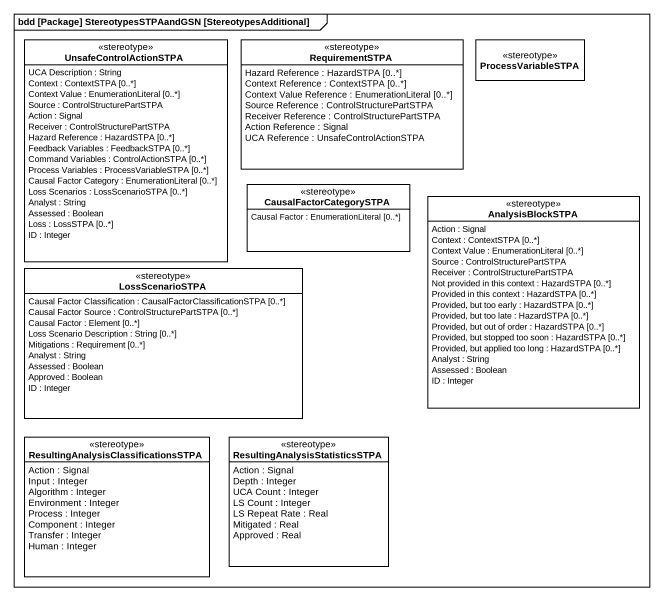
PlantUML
@startuml
mainframe bdd [Package] StereotypesSTPAandGSN [StereotypesAdditional]
hide circle
hide empty members
class UnsafeControlActionSTPA <<stereotype>> {
  UCA Description : String
  Context : ContextSTPA [0..*]
  Context Value : EnumerationLiteral [0..*]
  Source : ControlStructurePartSTPA
  Action : Signal
  Receiver : ControlStructurePartSTPA
  Hazard Reference : HazardSTPA [0..*]
  Feedback Variables : FeedbackSTPA [0..*]
  Command Variables : ControlActionSTPA [0..*]
  Process Variables : ProcessVariableSTPA [0..*]
  Causal Factor Category : EnumerationLiteral [0..*]
  Loss Scenarios : LossScenarioSTPA [0..*]
  Analyst : String
  Assessed : Boolean
  Loss : LossSTPA [0..*]
  ID : Integer
}
class RequirementSTPA <<stereotype>> {
  Hazard Reference : HazardSTPA [0..*]
  Context Reference : ContextSTPA [0..*]
  Context Value Reference : EnumerationLiteral [0..*]
  Source Reference : ControlStructurePartSTPA
  Receiver Reference : ControlStructurePartSTPA
  Action Reference : Signal
  UCA Reference : UnsafeControlActionSTPA
}
class ProcessVariableSTPA <<stereotype>>
class CausalFactorCategorySTPA <<stereotype>> {
  Causal Factor : EnumerationLiteral [0..*]
}
class AnalysisBlockSTPA <<stereotype>> {
  Action : Signal
  Context : ContextSTPA [0..*]
  Context Value : EnumerationLiteral [0..*]
  Source : ControlStructurePartSTPA
  Receiver : ControlStructurePartSTPA
  Not provided in this context : HazardSTPA [0..*]
  Provided in this context : HazardSTPA [0..*]
  Provided, but too early : HazardSTPA [0..*]
  Provided, but too late : HazardSTPA [0..*]
  Provided, but out of order : HazardSTPA [0..*]
  Provided, but stopped too soon : HazardSTPA [0..*]
  Provided, but applied too long : HazardSTPA [0..*]
  Analyst : String
  Assessed : Boolean
  ID : Integer
}
class LossScenarioSTPA <<stereotype>> {
  Causal Factor Classification : CausalFactorClassificationSTPA [0..*]
  Causal Factor Source : ControlStructurePartSTPA [0..*]
  Causal Factor : Element [0..*]
  Loss Scenario Description : String [0..*]
  Mitigations : Requirement [0..*]
  Analyst : String
  Assessed : Boolean
  Approved : Boolean
  ID : Integer
}
class "ResultingAnalysisClassificationsSTPA" as ResultingAnalysisClassificat <<stereotype>> {
  Action : Signal
  Input : Integer
  Algorithm : Integer
  Environment : Integer
  Process : Integer
  Component : Integer
  Transfer : Integer
  Human : Integer
}
class "ResultingAnalysisStatisticsSTPA" as ResultingAnalysisStatisticsS <<stereotype>> {
  Action : Signal
  Depth : Integer
  UCA Count : Integer
  LS Count : Integer
  LS Repeat Rate : Real
  Mitigated : Real
  Approved : Real
}
@enduml
